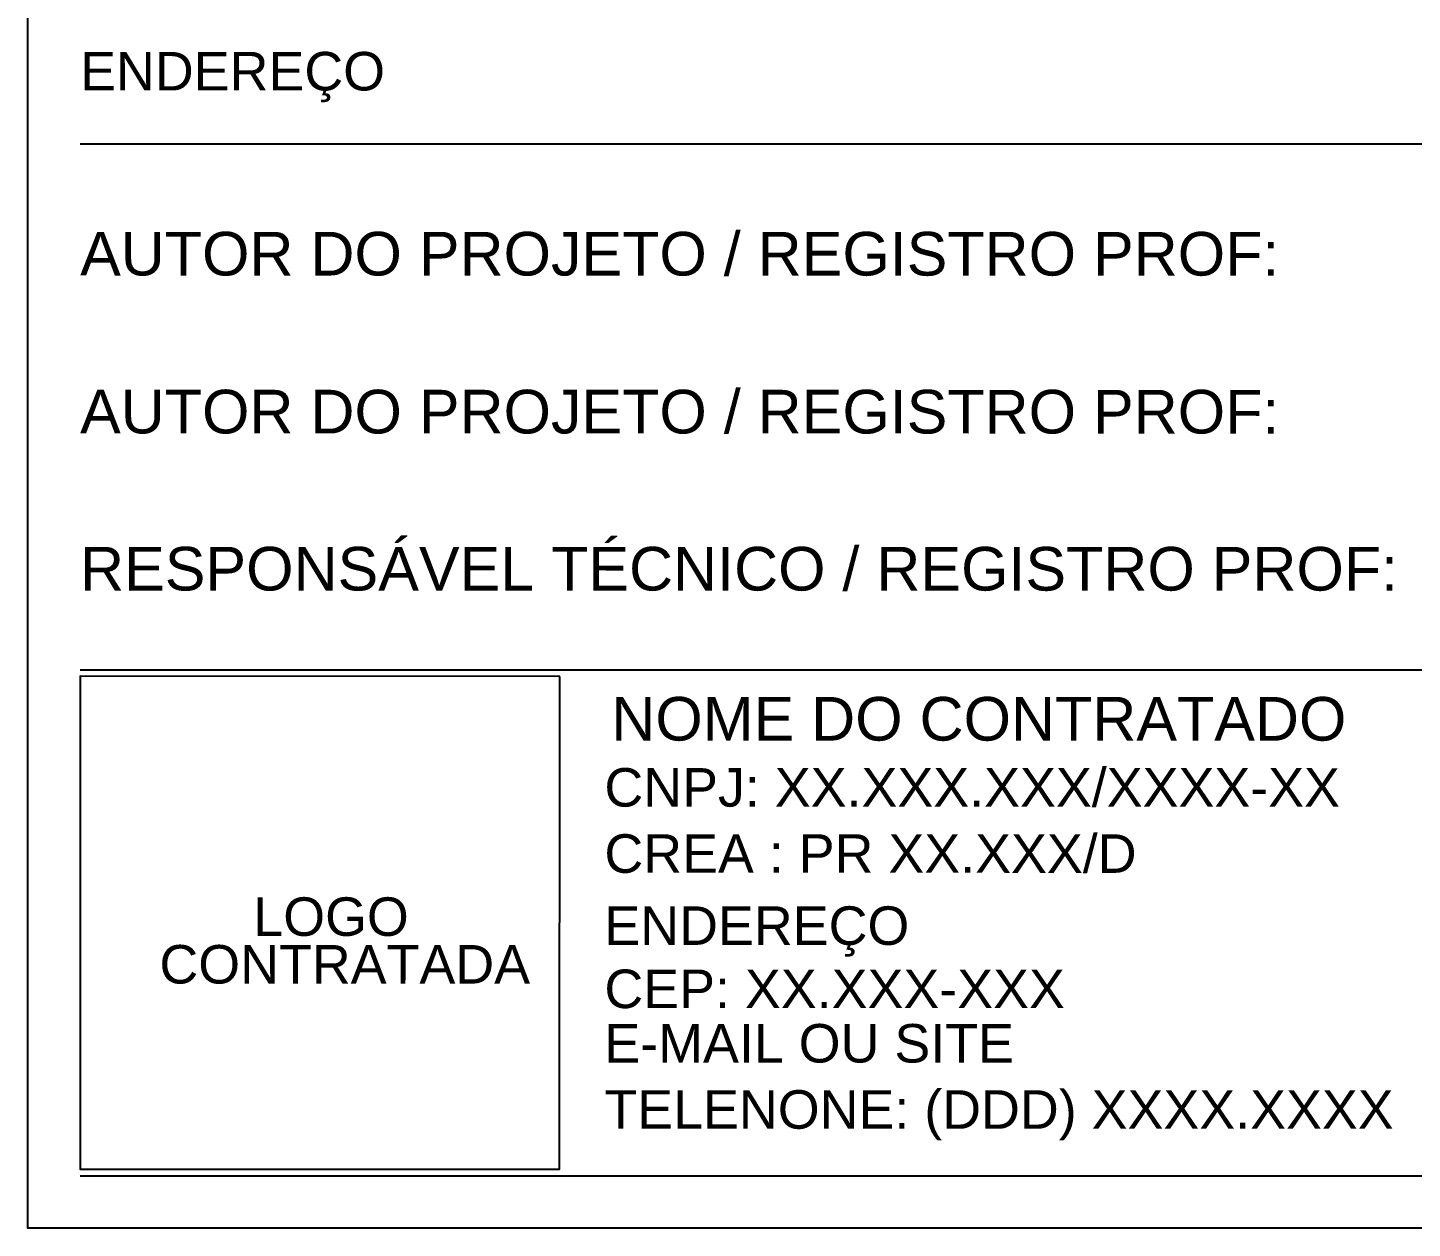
# Model space of a CAD drawing. Header units: millimetres. Extents: x 0 to 687901, y 0 to 346525.
# Drawn here: x 6433.1 to 6485.9, y 3693 to 3738.8 of the extents above; entities that cross this region are included whole.
import ezdxf
from ezdxf.enums import TextEntityAlignment as Align

# ---------------------------------------------------------------- set-up
doc = ezdxf.new("R2010")
doc.units = ezdxf.units.MM
doc.layers.add('ARQ_Texto', color=7, linetype='Continuous')
doc.styles.add('ARIAL', font='arial.ttf')

msp = doc.modelspace()

# ---------------------------------------------------------------- linework, layer by layer
at = {"layer": 'ARQ_Texto'}
for p, q in [((6435.067, 3734.412), (6606.342, 3734.412)), ((6435.067, 3714.336), (6574.612, 3714.336)), ((6435.067, 3695.024), (6574.612, 3695.024))]:
    msp.add_line(p, q, dxfattribs=at)
for points in [[(6608.067, 3693.024), (6433.067, 3693.024), (6433.067, 3782.041), (6608.067, 3782.041)], [(6453.372, 3714.085), (6435.067, 3714.087), (6435.067, 3695.275), (6453.37, 3695.275)]]:
    msp.add_lwpolyline(points, close=True, dxfattribs=at)

# ---------------------------------------------------------------- texts
at = {"layer": 'ARQ_Texto', "style": 'ARIAL'}
for s, p in [('ENDEREÇO', (6435.068, 3737.179)), ('LOGO ', (6441.678, 3704.918)), ('CONTRATADA', (6438.095, 3703.099))]:
    msp.add_text(s, height=1.47, rotation=359.9947, dxfattribs=at).set_placement(p, align=Align.MIDDLE_LEFT)
for s, height, p in [('AUTOR DO PROJETO / REGISTRO PROF:  ', 1.666, (6435.067, 3729.382)), ('AUTOR DO PROJETO / REGISTRO PROF:', 1.666, (6435.067, 3723.356)), ('RESPONSÁVEL TÉCNICO / REGISTRO PROF:', 1.666, (6435.067, 3717.362)), ('NOME DO CONTRATADO', 1.666, (6455.34, 3711.635)), ('CNPJ: XX.XXX.XXX/XXXX-XX', 1.47, (6455.077, 3709.115)), ('CREA : PR XX.XXX/D', 1.47, (6455.077, 3706.59)), ('ENDEREÇO', 1.47, (6455.077, 3703.84)), ('CEP: XX.XXX-XXX', 1.47, (6455.077, 3701.427)), ('E-MAIL OU SITE', 1.47, (6455.077, 3699.35)), ('TELENONE: (DDD) XXXX.XXXX', 1.47, (6455.077, 3696.825))]:
    msp.add_text(s, height=height, rotation=359.9947, dxfattribs=at).set_placement(p)

doc.saveas('drawing.dxf')
